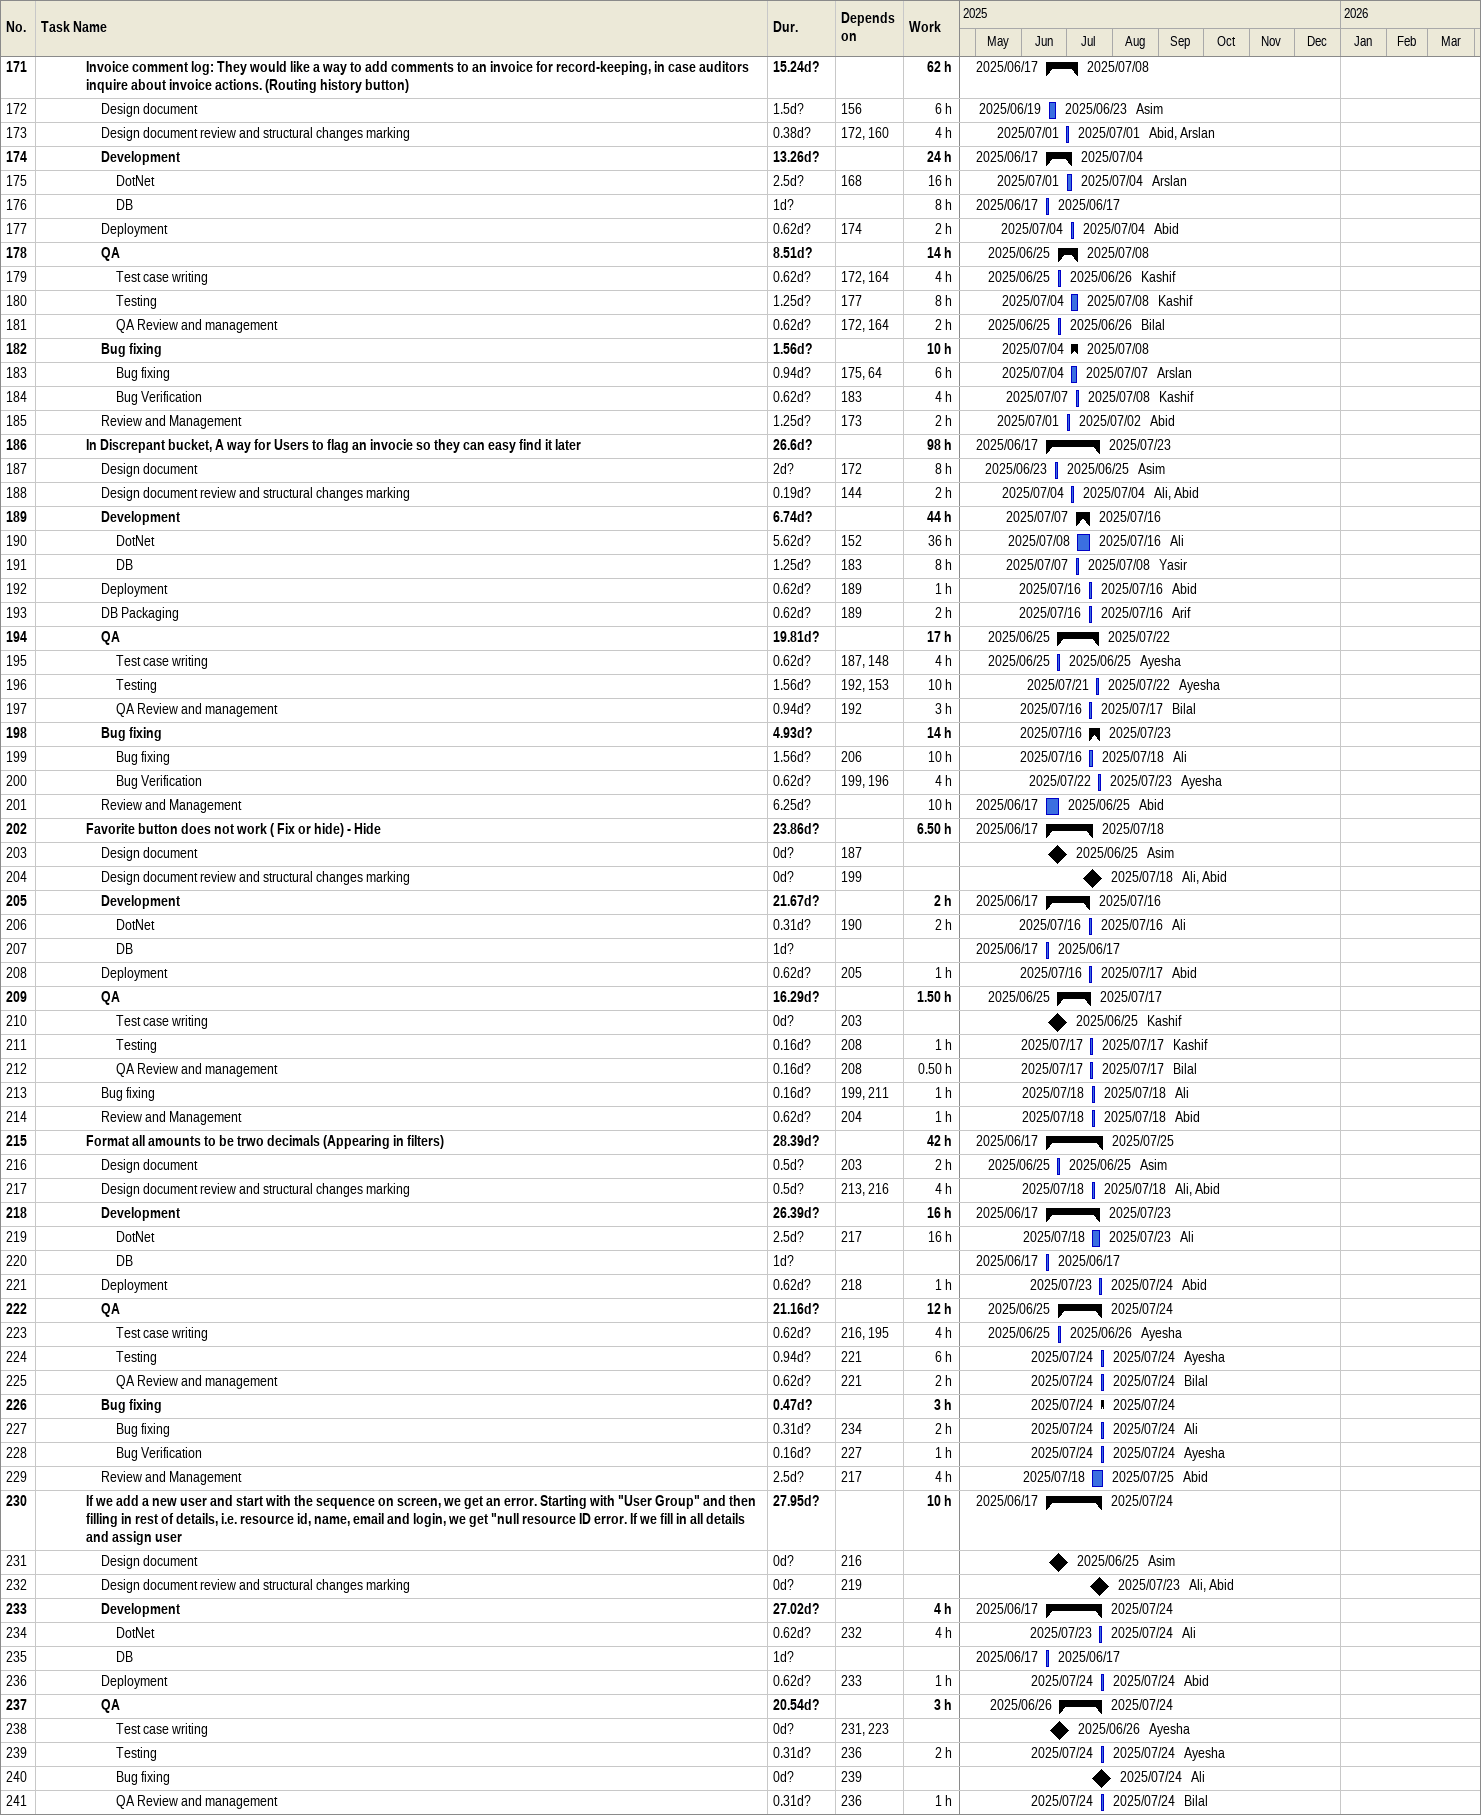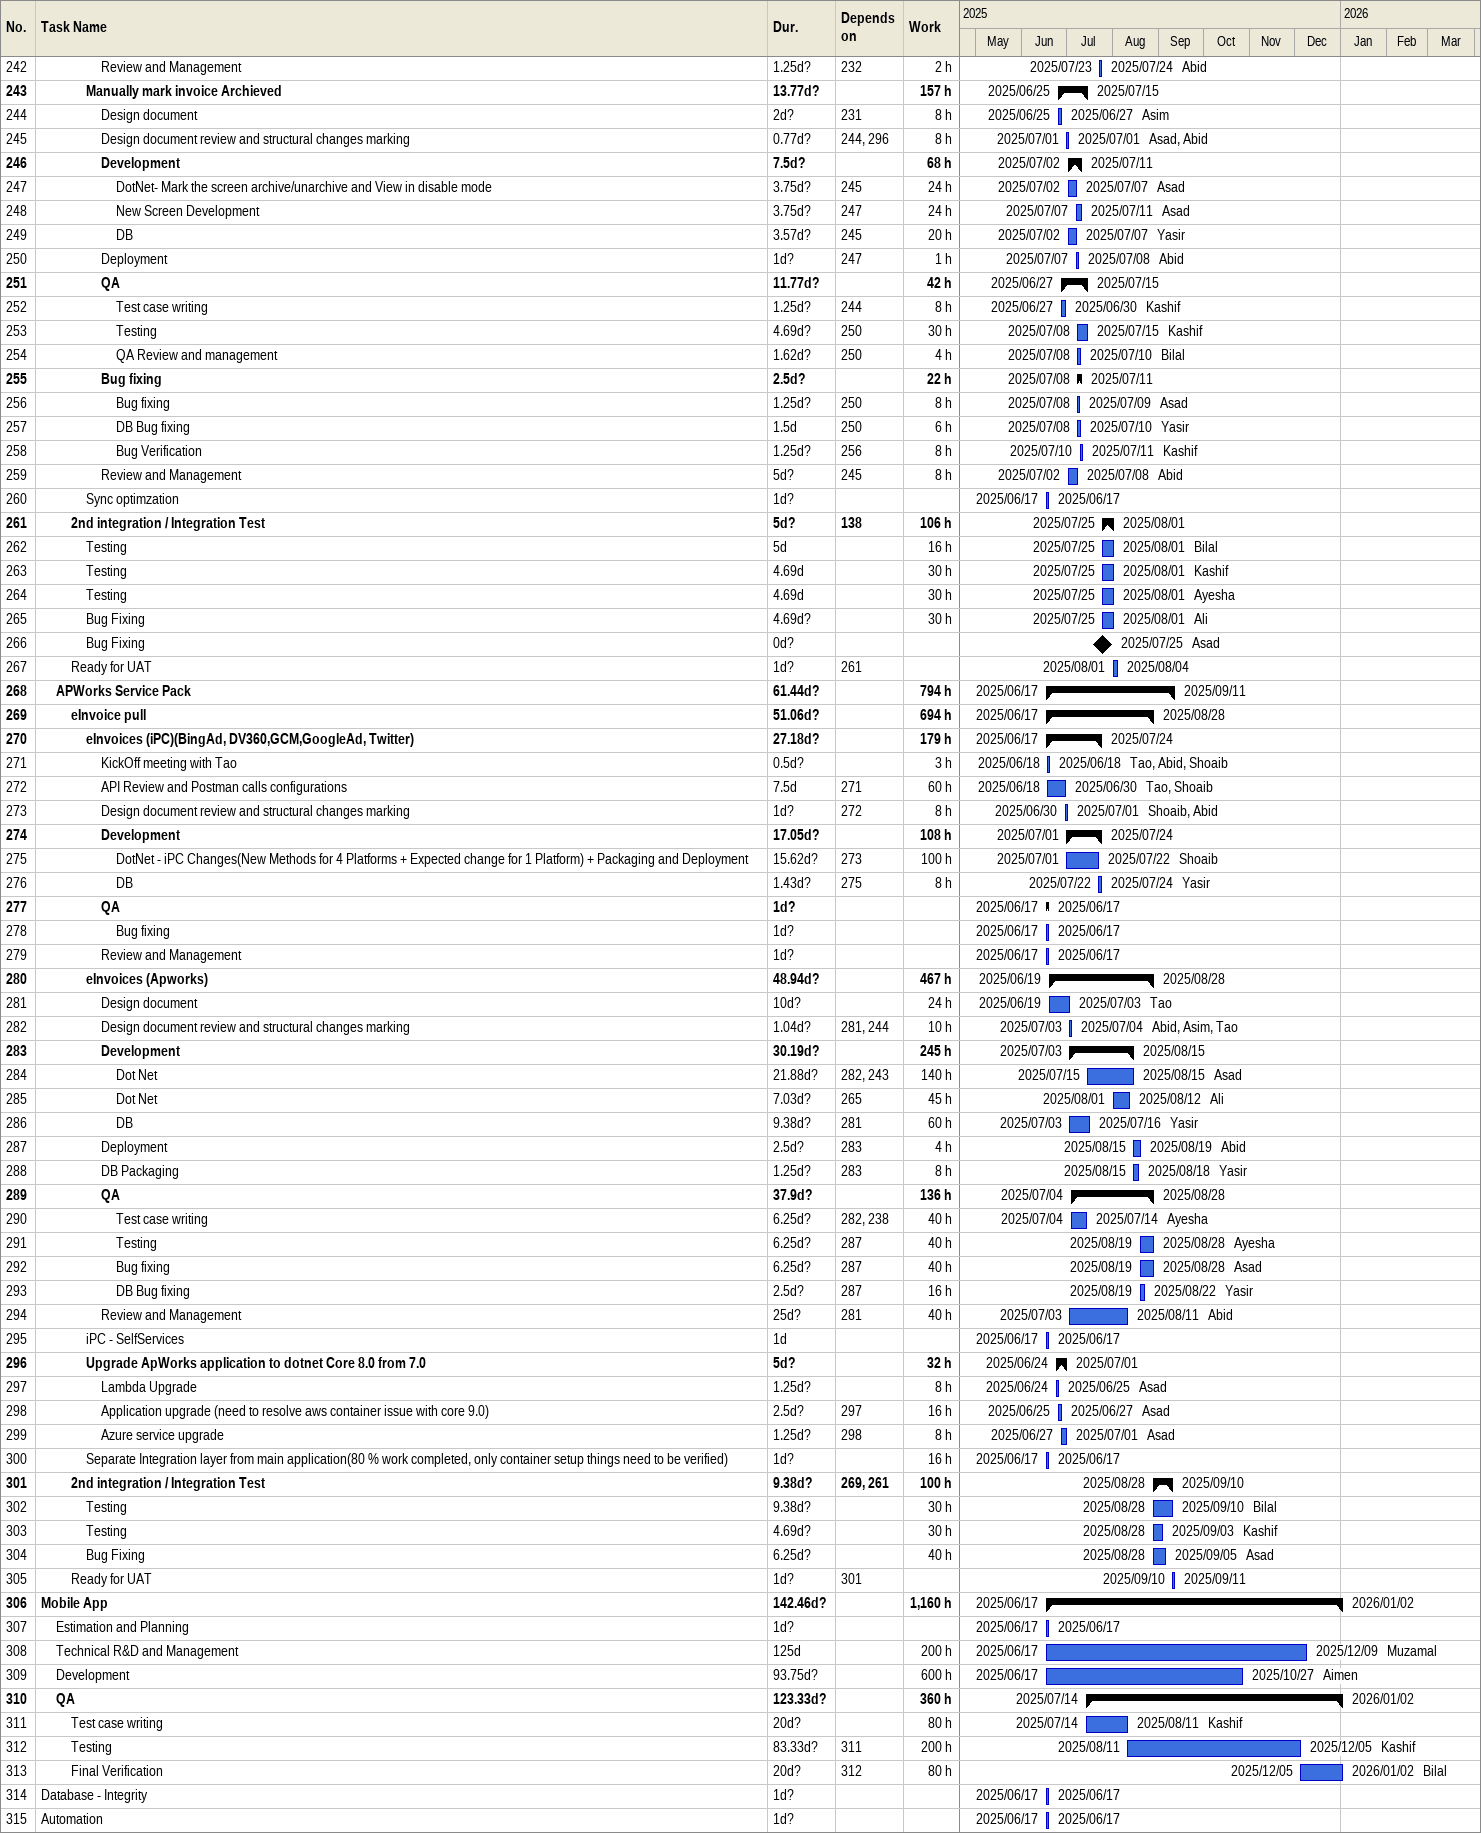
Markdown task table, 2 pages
| ID | Level | Task | Duration | Start | Finish | Predecessors | Resources | Work (h) |
|---|---|---|---|---|---|---|---|---|
| 171 | 4 | **Invoice comment log: They would like a way to add comments to an invoice for record-keeping, in case auditors inquire about invoice actions. (Routing history button)** | 15.24d? | 2025-06-17 | 2025-07-08 |  |  | 62 |
| 172 | 5 | Design document | 1.5d? | 2025-06-19 | 2025-06-23 | 156 | Asim | 6 |
| 173 | 5 | Design document review and structural changes marking | 0.38d? | 2025-07-01 | 2025-07-01 | 172, 160 | Abid, Arslan | 4 |
| 174 | 5 | **Development** | 13.26d? | 2025-06-17 | 2025-07-04 |  |  | 24 |
| 175 | 6 | DotNet | 2.5d? | 2025-07-01 | 2025-07-04 | 168 | Arslan | 16 |
| 176 | 6 | DB | 1d? | 2025-06-17 | 2025-06-17 |  |  | 8 |
| 177 | 5 | Deployment | 0.62d? | 2025-07-04 | 2025-07-04 | 174 | Abid | 2 |
| 178 | 5 | **QA** | 8.51d? | 2025-06-25 | 2025-07-08 |  |  | 14 |
| 179 | 6 | Test case writing | 0.62d? | 2025-06-25 | 2025-06-26 | 172, 164 | Kashif | 4 |
| 180 | 6 | Testing | 1.25d? | 2025-07-04 | 2025-07-08 | 177 | Kashif | 8 |
| 181 | 6 | QA Review and management | 0.62d? | 2025-06-25 | 2025-06-26 | 172, 164 | Bilal | 2 |
| 182 | 5 | **Bug fixing** | 1.56d? | 2025-07-04 | 2025-07-08 |  |  | 10 |
| 183 | 6 | Bug fixing | 0.94d? | 2025-07-04 | 2025-07-07 | 175, 64 | Arslan | 6 |
| 184 | 6 | Bug Verification | 0.62d? | 2025-07-07 | 2025-07-08 | 183 | Kashif | 4 |
| 185 | 5 | Review and Management | 1.25d? | 2025-07-01 | 2025-07-02 | 173 | Abid | 2 |
| 186 | 4 | **In Discrepant bucket, A way for Users to flag an invocie so they can easy find it later** | 26.6d? | 2025-06-17 | 2025-07-23 |  |  | 98 |
| 187 | 5 | Design document | 2d? | 2025-06-23 | 2025-06-25 | 172 | Asim | 8 |
| 188 | 5 | Design document review and structural changes marking | 0.19d? | 2025-07-04 | 2025-07-04 | 144 | Ali, Abid | 2 |
| 189 | 5 | **Development** | 6.74d? | 2025-07-07 | 2025-07-16 |  |  | 44 |
| 190 | 6 | DotNet | 5.62d? | 2025-07-08 | 2025-07-16 | 152 | Ali | 36 |
| 191 | 6 | DB | 1.25d? | 2025-07-07 | 2025-07-08 | 183 | Yasir | 8 |
| 192 | 5 | Deployment | 0.62d? | 2025-07-16 | 2025-07-16 | 189 | Abid | 1 |
| 193 | 5 | DB Packaging | 0.62d? | 2025-07-16 | 2025-07-16 | 189 | Arif | 2 |
| 194 | 5 | **QA** | 19.81d? | 2025-06-25 | 2025-07-22 |  |  | 17 |
| 195 | 6 | Test case writing | 0.62d? | 2025-06-25 | 2025-06-25 | 187, 148 | Ayesha | 4 |
| 196 | 6 | Testing | 1.56d? | 2025-07-21 | 2025-07-22 | 192, 153 | Ayesha | 10 |
| 197 | 6 | QA Review and management | 0.94d? | 2025-07-16 | 2025-07-17 | 192 | Bilal | 3 |
| 198 | 5 | **Bug fixing** | 4.93d? | 2025-07-16 | 2025-07-23 |  |  | 14 |
| 199 | 6 | Bug fixing | 1.56d? | 2025-07-16 | 2025-07-18 | 206 | Ali | 10 |
| 200 | 6 | Bug Verification | 0.62d? | 2025-07-22 | 2025-07-23 | 199, 196 | Ayesha | 4 |
| 201 | 5 | Review and Management | 6.25d? | 2025-06-17 | 2025-06-25 |  | Abid | 10 |
| 202 | 4 | **Favorite button does not work ( Fix or hide) - Hide** | 23.86d? | 2025-06-17 | 2025-07-18 |  |  | 6.50 |
| 203 | 5 | Design document | 0d? | 2025-06-25 | 2025-06-25 | 187 | Asim |  |
| 204 | 5 | Design document review and structural changes marking | 0d? | 2025-07-18 | 2025-07-18 | 199 | Ali, Abid |  |
| 205 | 5 | **Development** | 21.67d? | 2025-06-17 | 2025-07-16 |  |  | 2 |
| 206 | 6 | DotNet | 0.31d? | 2025-07-16 | 2025-07-16 | 190 | Ali | 2 |
| 207 | 6 | DB | 1d? | 2025-06-17 | 2025-06-17 |  |  |  |
| 208 | 5 | Deployment | 0.62d? | 2025-07-16 | 2025-07-17 | 205 | Abid | 1 |
| 209 | 5 | **QA** | 16.29d? | 2025-06-25 | 2025-07-17 |  |  | 1.50 |
| 210 | 6 | Test case writing | 0d? | 2025-06-25 | 2025-06-25 | 203 | Kashif |  |
| 211 | 6 | Testing | 0.16d? | 2025-07-17 | 2025-07-17 | 208 | Kashif | 1 |
| 212 | 6 | QA Review and management | 0.16d? | 2025-07-17 | 2025-07-17 | 208 | Bilal | 0.50 |
| 213 | 5 | Bug fixing | 0.16d? | 2025-07-18 | 2025-07-18 | 199, 211 | Ali | 1 |
| 214 | 5 | Review and Management | 0.62d? | 2025-07-18 | 2025-07-18 | 204 | Abid | 1 |
| 215 | 4 | **Format all amounts to be trwo decimals (Appearing in filters)** | 28.39d? | 2025-06-17 | 2025-07-25 |  |  | 42 |
| 216 | 5 | Design document | 0.5d? | 2025-06-25 | 2025-06-25 | 203 | Asim | 2 |
| 217 | 5 | Design document review and structural changes marking | 0.5d? | 2025-07-18 | 2025-07-18 | 213, 216 | Ali, Abid | 4 |
| 218 | 5 | **Development** | 26.39d? | 2025-06-17 | 2025-07-23 |  |  | 16 |
| 219 | 6 | DotNet | 2.5d? | 2025-07-18 | 2025-07-23 | 217 | Ali | 16 |
| 220 | 6 | DB | 1d? | 2025-06-17 | 2025-06-17 |  |  |  |
| 221 | 5 | Deployment | 0.62d? | 2025-07-23 | 2025-07-24 | 218 | Abid | 1 |
| 222 | 5 | **QA** | 21.16d? | 2025-06-25 | 2025-07-24 |  |  | 12 |
| 223 | 6 | Test case writing | 0.62d? | 2025-06-25 | 2025-06-26 | 216, 195 | Ayesha | 4 |
| 224 | 6 | Testing | 0.94d? | 2025-07-24 | 2025-07-24 | 221 | Ayesha | 6 |
| 225 | 6 | QA Review and management | 0.62d? | 2025-07-24 | 2025-07-24 | 221 | Bilal | 2 |
| 226 | 5 | **Bug fixing** | 0.47d? | 2025-07-24 | 2025-07-24 |  |  | 3 |
| 227 | 6 | Bug fixing | 0.31d? | 2025-07-24 | 2025-07-24 | 234 | Ali | 2 |
| 228 | 6 | Bug Verification | 0.16d? | 2025-07-24 | 2025-07-24 | 227 | Ayesha | 1 |
| 229 | 5 | Review and Management | 2.5d? | 2025-07-18 | 2025-07-25 | 217 | Abid | 4 |
| 230 | 4 | **If we add a new user and start with the sequence on screen, we get an error. Starting with "User Group" and then filling in rest of details, i.e. resource id, name, email and login, we get "null resource ID error. If we fill in all details and assign user** | 27.95d? | 2025-06-17 | 2025-07-24 |  |  | 10 |
| 231 | 5 | Design document | 0d? | 2025-06-25 | 2025-06-25 | 216 | Asim |  |
| 232 | 5 | Design document review and structural changes marking | 0d? | 2025-07-23 | 2025-07-23 | 219 | Ali, Abid |  |
| 233 | 5 | **Development** | 27.02d? | 2025-06-17 | 2025-07-24 |  |  | 4 |
| 234 | 6 | DotNet | 0.62d? | 2025-07-23 | 2025-07-24 | 232 | Ali | 4 |
| 235 | 6 | DB | 1d? | 2025-06-17 | 2025-06-17 |  |  |  |
| 236 | 5 | Deployment | 0.62d? | 2025-07-24 | 2025-07-24 | 233 | Abid | 1 |
| 237 | 5 | **QA** | 20.54d? | 2025-06-26 | 2025-07-24 |  |  | 3 |
| 238 | 6 | Test case writing | 0d? | 2025-06-26 | 2025-06-26 | 231, 223 | Ayesha |  |
| 239 | 6 | Testing | 0.31d? | 2025-07-24 | 2025-07-24 | 236 | Ayesha | 2 |
| 240 | 6 | Bug fixing | 0d? | 2025-07-24 | 2025-07-24 | 239 | Ali |  |
| 241 | 6 | QA Review and management | 0.31d? | 2025-07-24 | 2025-07-24 | 236 | Bilal | 1 |
| 242 | 5 | Review and Management | 1.25d? | 2025-07-23 | 2025-07-24 | 232 | Abid | 2 |
| 243 | 4 | **Manually mark invoice Archieved** | 13.77d? | 2025-06-25 | 2025-07-15 |  |  | 157 |
| 244 | 5 | Design document | 2d? | 2025-06-25 | 2025-06-27 | 231 | Asim | 8 |
| 245 | 5 | Design document review and structural changes marking | 0.77d? | 2025-07-01 | 2025-07-01 | 244, 296 | Asad, Abid | 8 |
| 246 | 5 | **Development** | 7.5d? | 2025-07-02 | 2025-07-11 |  |  | 68 |
| 247 | 6 | DotNet- Mark the screen archive/unarchive and View in disable mode | 3.75d? | 2025-07-02 | 2025-07-07 | 245 | Asad | 24 |
| 248 | 6 | New Screen Development | 3.75d? | 2025-07-07 | 2025-07-11 | 247 | Asad | 24 |
| 249 | 6 | DB | 3.57d? | 2025-07-02 | 2025-07-07 | 245 | Yasir | 20 |
| 250 | 5 | Deployment | 1d? | 2025-07-07 | 2025-07-08 | 247 | Abid | 1 |
| 251 | 5 | **QA** | 11.77d? | 2025-06-27 | 2025-07-15 |  |  | 42 |
| 252 | 6 | Test case writing | 1.25d? | 2025-06-27 | 2025-06-30 | 244 | Kashif | 8 |
| 253 | 6 | Testing | 4.69d? | 2025-07-08 | 2025-07-15 | 250 | Kashif | 30 |
| 254 | 6 | QA Review and management | 1.62d? | 2025-07-08 | 2025-07-10 | 250 | Bilal | 4 |
| 255 | 5 | **Bug fixing** | 2.5d? | 2025-07-08 | 2025-07-11 |  |  | 22 |
| 256 | 6 | Bug fixing | 1.25d? | 2025-07-08 | 2025-07-09 | 250 | Asad | 8 |
| 257 | 6 | DB Bug fixing | 1.5d | 2025-07-08 | 2025-07-10 | 250 | Yasir | 6 |
| 258 | 6 | Bug Verification | 1.25d? | 2025-07-10 | 2025-07-11 | 256 | Kashif | 8 |
| 259 | 5 | Review and Management | 5d? | 2025-07-02 | 2025-07-08 | 245 | Abid | 8 |
| 260 | 4 | Sync optimzation | 1d? | 2025-06-17 | 2025-06-17 |  |  |  |
| 261 | 3 | **2nd integration / Integration Test** | 5d? | 2025-07-25 | 2025-08-01 | 138 |  | 106 |
| 262 | 4 | Testing | 5d | 2025-07-25 | 2025-08-01 |  | Bilal | 16 |
| 263 | 4 | Testing | 4.69d | 2025-07-25 | 2025-08-01 |  | Kashif | 30 |
| 264 | 4 | Testing | 4.69d | 2025-07-25 | 2025-08-01 |  | Ayesha | 30 |
| 265 | 4 | Bug Fixing | 4.69d? | 2025-07-25 | 2025-08-01 |  | Ali | 30 |
| 266 | 4 | Bug Fixing | 0d? | 2025-07-25 | 2025-07-25 |  | Asad |  |
| 267 | 3 | Ready for UAT | 1d? | 2025-08-01 | 2025-08-04 | 261 |  |  |
| 268 | 2 | **APWorks Service Pack** | 61.44d? | 2025-06-17 | 2025-09-11 |  |  | 794 |
| 269 | 3 | **eInvoice pull** | 51.06d? | 2025-06-17 | 2025-08-28 |  |  | 694 |
| 270 | 4 | **eInvoices (iPC)(BingAd, DV360,GCM,GoogleAd, Twitter)** | 27.18d? | 2025-06-17 | 2025-07-24 |  |  | 179 |
| 271 | 5 | KickOff meeting with Tao | 0.5d? | 2025-06-18 | 2025-06-18 |  | Tao, Abid, Shoaib | 3 |
| 272 | 5 | API Review and Postman calls configurations | 7.5d | 2025-06-18 | 2025-06-30 | 271 | Tao, Shoaib | 60 |
| 273 | 5 | Design document review and structural changes marking | 1d? | 2025-06-30 | 2025-07-01 | 272 | Shoaib, Abid | 8 |
| 274 | 5 | **Development** | 17.05d? | 2025-07-01 | 2025-07-24 |  |  | 108 |
| 275 | 6 | DotNet - iPC Changes(New Methods for 4 Platforms + Expected change for 1 Platform) + Packaging and Deployment | 15.62d? | 2025-07-01 | 2025-07-22 | 273 | Shoaib | 100 |
| 276 | 6 | DB | 1.43d? | 2025-07-22 | 2025-07-24 | 275 | Yasir | 8 |
| 277 | 5 | **QA** | 1d? | 2025-06-17 | 2025-06-17 |  |  |  |
| 278 | 6 | Bug fixing | 1d? | 2025-06-17 | 2025-06-17 |  |  |  |
| 279 | 5 | Review and Management | 1d? | 2025-06-17 | 2025-06-17 |  |  |  |
| 280 | 4 | **eInvoices (Apworks)** | 48.94d? | 2025-06-19 | 2025-08-28 |  |  | 467 |
| 281 | 5 | Design document | 10d? | 2025-06-19 | 2025-07-03 |  | Tao | 24 |
| 282 | 5 | Design document review and structural changes marking | 1.04d? | 2025-07-03 | 2025-07-04 | 281, 244 | Abid, Asim, Tao | 10 |
| 283 | 5 | **Development** | 30.19d? | 2025-07-03 | 2025-08-15 |  |  | 245 |
| 284 | 6 | Dot Net | 21.88d? | 2025-07-15 | 2025-08-15 | 282, 243 | Asad | 140 |
| 285 | 6 | Dot Net | 7.03d? | 2025-08-01 | 2025-08-12 | 265 | Ali | 45 |
| 286 | 6 | DB | 9.38d? | 2025-07-03 | 2025-07-16 | 281 | Yasir | 60 |
| 287 | 5 | Deployment | 2.5d? | 2025-08-15 | 2025-08-19 | 283 | Abid | 4 |
| 288 | 5 | DB Packaging | 1.25d? | 2025-08-15 | 2025-08-18 | 283 | Yasir | 8 |
| 289 | 5 | **QA** | 37.9d? | 2025-07-04 | 2025-08-28 |  |  | 136 |
| 290 | 6 | Test case writing | 6.25d? | 2025-07-04 | 2025-07-14 | 282, 238 | Ayesha | 40 |
| 291 | 6 | Testing | 6.25d? | 2025-08-19 | 2025-08-28 | 287 | Ayesha | 40 |
| 292 | 6 | Bug fixing | 6.25d? | 2025-08-19 | 2025-08-28 | 287 | Asad | 40 |
| 293 | 6 | DB Bug fixing | 2.5d? | 2025-08-19 | 2025-08-22 | 287 | Yasir | 16 |
| 294 | 5 | Review and Management | 25d? | 2025-07-03 | 2025-08-11 | 281 | Abid | 40 |
| 295 | 4 | iPC - SelfServices | 1d | 2025-06-17 | 2025-06-17 |  |  |  |
| 296 | 4 | **Upgrade ApWorks application to dotnet Core 8.0 from 7.0** | 5d? | 2025-06-24 | 2025-07-01 |  |  | 32 |
| 297 | 5 | Lambda Upgrade | 1.25d? | 2025-06-24 | 2025-06-25 |  | Asad | 8 |
| 298 | 5 | Application upgrade (need to resolve aws container issue with core 9.0) | 2.5d? | 2025-06-25 | 2025-06-27 | 297 | Asad | 16 |
| 299 | 5 | Azure service upgrade | 1.25d? | 2025-06-27 | 2025-07-01 | 298 | Asad | 8 |
| 300 | 4 | Separate Integration layer from main application(80 % work completed, only container setup things need to be verified) | 1d? | 2025-06-17 | 2025-06-17 |  |  | 16 |
| 301 | 3 | **2nd integration / Integration Test** | 9.38d? | 2025-08-28 | 2025-09-10 | 269, 261 |  | 100 |
| 302 | 4 | Testing | 9.38d? | 2025-08-28 | 2025-09-10 |  | Bilal | 30 |
| 303 | 4 | Testing | 4.69d? | 2025-08-28 | 2025-09-03 |  | Kashif | 30 |
| 304 | 4 | Bug Fixing | 6.25d? | 2025-08-28 | 2025-09-05 |  | Asad | 40 |
| 305 | 3 | Ready for UAT | 1d? | 2025-09-10 | 2025-09-11 | 301 |  |  |
| 306 | 1 | **Mobile App** | 142.46d? | 2025-06-17 | 2026-01-02 |  |  | 1160 |
| 307 | 2 | Estimation and Planning | 1d? | 2025-06-17 | 2025-06-17 |  |  |  |
| 308 | 2 | Technical R&D and Management | 125d | 2025-06-17 | 2025-12-09 |  | Muzamal | 200 |
| 309 | 2 | Development | 93.75d? | 2025-06-17 | 2025-10-27 |  | Aimen | 600 |
| 310 | 2 | **QA** | 123.33d? | 2025-07-14 | 2026-01-02 |  |  | 360 |
| 311 | 3 | Test case writing | 20d? | 2025-07-14 | 2025-08-11 |  | Kashif | 80 |
| 312 | 3 | Testing | 83.33d? | 2025-08-11 | 2025-12-05 | 311 | Kashif | 200 |
| 313 | 3 | Final Verification | 20d? | 2025-12-05 | 2026-01-02 | 312 | Bilal | 80 |
| 314 | 1 | Database - Integrity | 1d? | 2025-06-17 | 2025-06-17 |  |  |  |
| 315 | 1 | Automation | 1d? | 2025-06-17 | 2025-06-17 |  |  |  |
